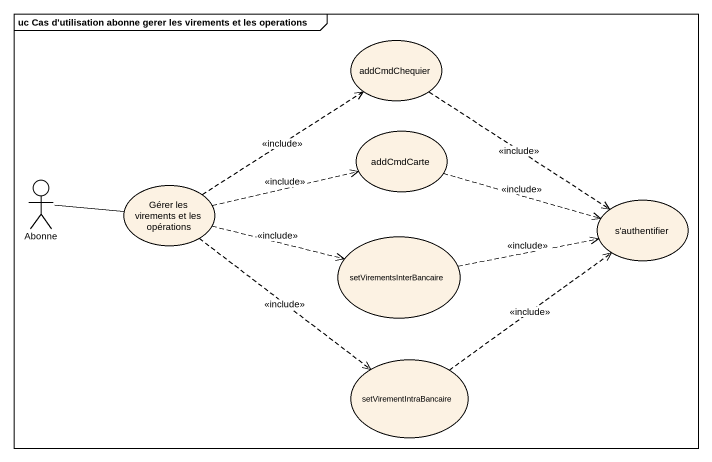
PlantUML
@startuml
mainframe uc Cas d'utilisation abonne gerer les virements et les operations
usecase addCmdChequier
usecase addCmdCarte
actor Abonne
usecase "Gérer les virements et les opérations" as Gérer_les_virements_et_les
usecase "s'authentifier" as s_authentifier
usecase setVirementsInterBancaire
usecase setVirementIntraBancaire
addCmdChequier ..> s_authentifier : <<include>>
addCmdCarte .right.> s_authentifier : <<include>>
Abonne -right- Gérer_les_virements_et_les
Gérer_les_virements_et_les .up.> addCmdChequier : <<include>>
Gérer_les_virements_et_les .right.> addCmdCarte : <<include>>
Gérer_les_virements_et_les .right.> setVirementsInterBancaire : <<include>>
Gérer_les_virements_et_les ..> setVirementIntraBancaire : <<include>>
setVirementsInterBancaire .right.> s_authentifier : <<include>>
setVirementIntraBancaire .up.> s_authentifier : <<include>>
@enduml
